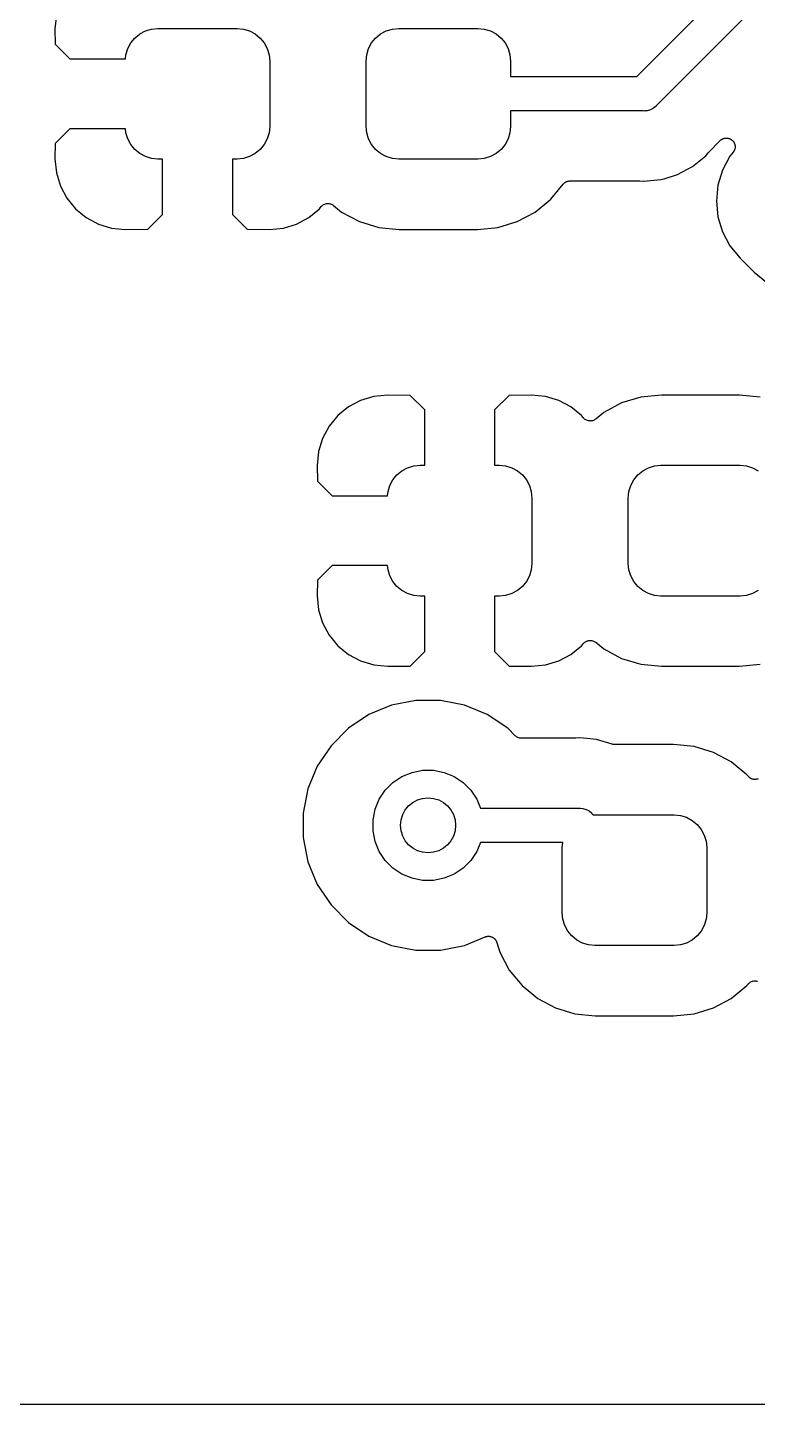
# Model space of a CAD drawing. Extents: x 1 to 139, y -76 to -1.
# Drawn here: x 9.96 to 15.26, y -75.56 to -65.56 of the extents above; entities that cross this region are included whole.
import ezdxf

# ---------------------------------------------------------------- set-up
doc = ezdxf.new("R2010")
doc.units = 0
doc.header["$MEASUREMENT"] = 0
doc.layers.add('BLACK', color=7, linetype='CONTINUOUS')

msp = doc.modelspace()

# ---------------------------------------------------------------- linework, layer by layer
at = {"layer": 'BLACK', "linetype": 'CONTINUOUS'}
for p, q in [((14.3815, -65.915), (15.8727, -64.4239)), ((16.0494, -64.6006), (14.526, -66.124)), ((10.1643, -65.4654), (10.1543, -65.5675)), ((10.1543, -65.5675), (10.1565, -65.6798)), ((10.705, -65.6706), (10.7346, -65.6346)), ((10.7346, -65.6346), (10.7706, -65.605)), ((10.7706, -65.605), (10.8116, -65.5831)), ((10.8116, -65.5831), (10.8562, -65.5696)), ((10.8562, -65.5696), (10.9025, -65.565)), ((10.9025, -65.565), (11.4775, -65.565)), ((11.4775, -65.565), (11.5238, -65.5696)), ((11.5238, -65.5696), (11.5684, -65.5831)), ((11.5684, -65.5831), (11.6094, -65.605)), ((11.6094, -65.605), (11.6454, -65.6346)), ((11.6454, -65.6346), (11.675, -65.6706)), ((12.455, -65.6706), (12.4846, -65.6346)), ((12.4846, -65.6346), (12.5206, -65.605)), ((12.5206, -65.605), (12.5616, -65.5831)), ((12.5616, -65.5831), (12.6062, -65.5696)), ((12.6062, -65.5696), (12.6525, -65.565)), ((12.6525, -65.565), (13.2275, -65.565)), ((13.2275, -65.565), (13.2738, -65.5696)), ((13.2738, -65.5696), (13.3184, -65.5831)), ((13.3184, -65.5831), (13.3594, -65.605)), ((13.3594, -65.605), (13.3954, -65.6346)), ((13.3954, -65.6346), (13.425, -65.6706)), ((10.1565, -65.6798), (10.2627, -65.786)), ((10.6696, -65.7562), (10.6831, -65.7116)), ((10.6831, -65.7116), (10.705, -65.6706)), ((11.675, -65.6706), (11.6969, -65.7116)), ((11.6969, -65.7116), (11.7104, -65.7562)), ((12.4196, -65.7562), (12.4331, -65.7116)), ((12.4331, -65.7116), (12.455, -65.6706)), ((13.425, -65.6706), (13.4469, -65.7116)), ((13.4469, -65.7116), (13.4604, -65.7562)), ((10.2627, -65.786), (10.6666, -65.786)), ((10.6666, -65.786), (10.6696, -65.7562)), ((11.7104, -65.7562), (11.715, -65.8025)), ((11.715, -65.8025), (11.715, -66.2775)), ((12.415, -65.8025), (12.4196, -65.7562)), ((12.415, -66.2775), (12.415, -65.8025)), ((13.4604, -65.7562), (13.465, -65.8025)), ((13.465, -65.8025), (13.465, -65.915)), ((13.465, -65.915), (14.3815, -65.915)), ((14.5221, -66.1288), (14.5031, -66.1444)), ((14.526, -66.124), (14.5221, -66.1288)), ((14.4272, -66.165), (13.465, -66.165)), ((13.465, -66.165), (13.465, -66.2775)), ((14.4333, -66.1656), (14.4272, -66.165)), ((14.4394, -66.165), (14.4333, -66.1656)), ((14.4578, -66.1632), (14.4394, -66.165)), ((14.4394, -66.165), (14.4394, -66.165)), ((14.4814, -66.156), (14.4578, -66.1632)), ((14.5031, -66.1444), (14.4814, -66.156)), ((10.2627, -66.294), (10.1565, -66.4002)), ((10.6666, -66.294), (10.2627, -66.294)), ((10.6696, -66.3238), (10.6666, -66.294)), ((10.6831, -66.3684), (10.6696, -66.3238)), ((11.7104, -66.3238), (11.6969, -66.3684)), ((11.715, -66.2775), (11.7104, -66.3238)), ((12.4196, -66.3238), (12.415, -66.2775)), ((12.4331, -66.3684), (12.4196, -66.3238)), ((13.4604, -66.3238), (13.4469, -66.3684)), ((13.465, -66.2775), (13.4604, -66.3238)), ((10.1565, -66.4002), (10.1543, -66.5125)), ((10.705, -66.4094), (10.6831, -66.3684)), ((10.7346, -66.4454), (10.705, -66.4094)), ((11.675, -66.4094), (11.6454, -66.4454)), ((11.6969, -66.3684), (11.675, -66.4094)), ((12.455, -66.4094), (12.4331, -66.3684)), ((12.4846, -66.4454), (12.455, -66.4094)), ((13.425, -66.4094), (13.3954, -66.4454)), ((13.4469, -66.3684), (13.425, -66.4094)), ((14.9051, -66.4634), (14.9883, -66.3802)), ((14.9883, -66.3802), (14.9889, -66.3796)), ((14.9889, -66.3796), (14.9914, -66.3776)), ((14.9914, -66.3776), (14.9936, -66.3755)), ((14.9936, -66.3755), (14.9962, -66.3738)), ((14.9962, -66.3738), (14.9986, -66.3718)), ((14.9986, -66.3718), (15.0014, -66.3704)), ((15.0014, -66.3704), (15.004, -66.3687)), ((15.004, -66.3687), (15.0069, -66.3676)), ((15.0069, -66.3676), (15.0096, -66.3661)), ((15.0096, -66.3661), (15.0126, -66.3653)), ((15.0126, -66.3653), (15.0155, -66.3641)), ((15.0155, -66.3641), (15.0185, -66.3636)), ((15.0185, -66.3636), (15.0215, -66.3627)), ((15.0215, -66.3627), (15.0246, -66.3624)), ((15.0246, -66.3624), (15.0276, -66.3618)), ((15.0276, -66.3618), (15.0308, -66.3619)), ((15.0308, -66.3619), (15.0339, -66.3616)), ((15.0339, -66.3616), (15.037, -66.3619)), ((15.037, -66.3619), (15.04, -66.362)), ((15.04, -66.362), (15.0431, -66.3626)), ((15.0431, -66.3626), (15.0462, -66.3629)), ((15.0462, -66.3629), (15.0492, -66.3639)), ((15.0492, -66.3639), (15.0522, -66.3645)), ((15.0522, -66.3645), (15.055, -66.3657)), ((15.055, -66.3657), (15.058, -66.3666)), ((15.058, -66.3666), (15.0607, -66.3681)), ((15.0607, -66.3681), (15.0636, -66.3693)), ((15.0636, -66.3693), (15.0662, -66.3711)), ((15.0662, -66.3711), (15.0689, -66.3726)), ((15.0689, -66.3726), (15.0713, -66.3746)), ((15.0713, -66.3746), (15.0738, -66.3763)), ((15.0738, -66.3763), (15.076, -66.3785)), ((15.076, -66.3785), (15.0784, -66.3805)), ((15.0784, -66.3805), (15.0804, -66.3829)), ((15.0804, -66.3829), (15.0825, -66.3851)), ((15.0825, -66.3851), (15.0842, -66.3877)), ((15.0842, -66.3877), (15.0862, -66.3901)), ((15.0862, -66.3901), (15.0877, -66.3929)), ((15.0877, -66.3929), (15.0894, -66.3955)), ((15.0894, -66.3955), (15.0905, -66.3983)), ((15.0905, -66.3983), (15.092, -66.4011)), ((15.092, -66.4011), (15.0929, -66.4041)), ((15.0929, -66.4041), (15.094, -66.4069)), ((15.0945, -66.4406), (15.0939, -66.4436)), ((15.094, -66.4069), (15.0946, -66.41)), ((15.0955, -66.4376), (15.0945, -66.4406)), ((15.0946, -66.41), (15.0955, -66.413)), ((15.0955, -66.413), (15.0958, -66.4161)), ((15.0958, -66.4345), (15.0955, -66.4376)), ((15.0958, -66.4161), (15.0964, -66.4191)), ((15.0964, -66.4315), (15.0958, -66.4345)), ((15.0964, -66.4191), (15.0964, -66.4222)), ((15.0964, -66.4222), (15.0967, -66.4253)), ((15.0967, -66.4253), (15.0964, -66.4284)), ((15.0964, -66.4284), (15.0964, -66.4315)), ((10.1543, -66.5125), (10.1643, -66.6146)), ((10.7706, -66.475), (10.7346, -66.4454)), ((10.8116, -66.4969), (10.7706, -66.475)), ((10.8562, -66.5104), (10.8116, -66.4969)), ((10.9025, -66.515), (10.8562, -66.5104)), ((10.936, -66.515), (10.9025, -66.515)), ((10.936, -66.9173), (10.936, -66.515)), ((11.4775, -66.515), (11.444, -66.515)), ((11.444, -66.515), (11.444, -66.9173)), ((11.5238, -66.5104), (11.4775, -66.515)), ((11.5684, -66.4969), (11.5238, -66.5104)), ((11.6094, -66.475), (11.5684, -66.4969)), ((11.6454, -66.4454), (11.6094, -66.475)), ((12.5206, -66.475), (12.4846, -66.4454)), ((12.5616, -66.4969), (12.5206, -66.475)), ((12.6062, -66.5104), (12.5616, -66.4969)), ((12.6525, -66.515), (12.6062, -66.5104)), ((13.2275, -66.515), (12.6525, -66.515)), ((13.2738, -66.5104), (13.2275, -66.515)), ((13.3184, -66.4969), (13.2738, -66.5104)), ((13.3594, -66.475), (13.3184, -66.4969)), ((13.3954, -66.4454), (13.3594, -66.475)), ((14.7867, -66.5689), (14.8831, -66.4898)), ((14.8831, -66.4898), (14.9009, -66.468)), ((14.9009, -66.468), (14.9015, -66.4673)), ((14.9015, -66.4673), (14.9034, -66.4655)), ((14.9034, -66.4655), (14.9051, -66.4634)), ((15.0588, -66.4939), (15.0047, -66.5952)), ((15.0823, -66.4654), (15.0588, -66.4939)), ((15.084, -66.4628), (15.0823, -66.4654)), ((15.086, -66.4604), (15.084, -66.4628)), ((15.0874, -66.4577), (15.086, -66.4604)), ((15.0892, -66.4551), (15.0874, -66.4577)), ((15.0904, -66.4522), (15.0892, -66.4551)), ((15.0918, -66.4495), (15.0904, -66.4522)), ((15.0927, -66.4465), (15.0918, -66.4495)), ((15.0939, -66.4436), (15.0927, -66.4465)), ((10.1643, -66.6146), (10.1934, -66.7103)), ((14.5798, -66.657), (14.6767, -66.6276)), ((14.6767, -66.6276), (14.7867, -66.5689)), ((15.0047, -66.5952), (14.9714, -66.705)), ((10.1934, -66.7103), (10.2406, -66.7986)), ((13.7564, -66.8064), (13.8468, -66.6962)), ((13.8468, -66.6962), (13.8474, -66.6955)), ((13.8474, -66.6955), (13.8494, -66.6936)), ((13.8494, -66.6936), (13.8511, -66.6914)), ((13.8511, -66.6914), (13.8538, -66.6893)), ((13.8538, -66.6893), (13.8562, -66.6869)), ((13.8562, -66.6869), (13.8586, -66.6854)), ((13.8586, -66.6854), (13.8607, -66.6836)), ((13.8607, -66.6836), (13.8638, -66.682)), ((13.8638, -66.682), (13.8666, -66.6801)), ((13.8666, -66.6801), (13.8692, -66.6791)), ((13.8692, -66.6791), (13.8717, -66.6778)), ((13.8717, -66.6778), (13.875, -66.6768)), ((13.875, -66.6768), (13.8781, -66.6755)), ((13.8781, -66.6755), (13.8809, -66.675)), ((13.8809, -66.675), (13.8836, -66.6742)), ((13.8836, -66.6742), (13.887, -66.6739)), ((13.887, -66.6739), (13.8903, -66.6732)), ((13.8903, -66.6732), (13.8931, -66.6733)), ((13.8931, -66.6733), (13.8959, -66.673)), ((13.8959, -66.673), (14.3991, -66.673)), ((14.3991, -66.673), (14.4, -66.673)), ((14.4, -66.673), (14.4026, -66.6733)), ((14.4026, -66.6733), (14.4053, -66.6733)), ((14.4053, -66.6733), (14.4333, -66.6761)), ((14.4333, -66.6761), (14.5574, -66.6638)), ((14.5574, -66.6638), (14.5798, -66.657)), ((14.9714, -66.705), (14.9602, -66.8192)), ((10.2406, -66.7986), (10.3041, -66.8759)), ((12.1088, -66.844), (12.1143, -66.8418)), ((12.1143, -66.8418), (12.1199, -66.8395)), ((12.1199, -66.8395), (12.1201, -66.8395)), ((12.1201, -66.8395), (12.1203, -66.8394)), ((12.1203, -66.8394), (12.1262, -66.8383)), ((12.1262, -66.8383), (12.132, -66.8372)), ((12.132, -66.8372), (12.1323, -66.8372)), ((12.1323, -66.8372), (12.1325, -66.8371)), ((12.1325, -66.8371), (12.1386, -66.8372)), ((12.1386, -66.8372), (12.1444, -66.8372)), ((12.1444, -66.8372), (12.1446, -66.8372)), ((12.1446, -66.8372), (12.1449, -66.8372)), ((12.1449, -66.8372), (12.1508, -66.8385)), ((12.1508, -66.8385), (12.1566, -66.8396)), ((12.1566, -66.8396), (12.1568, -66.8397)), ((12.1568, -66.8397), (12.157, -66.8398)), ((12.157, -66.8398), (12.1625, -66.8421)), ((12.1625, -66.8421), (12.168, -66.8444)), ((13.643, -66.8994), (13.7564, -66.8064)), ((14.9602, -66.8192), (14.9714, -66.9334)), ((10.3041, -66.8759), (10.3814, -66.9394)), ((10.3814, -66.9394), (10.4697, -66.9866)), ((10.8299, -67.0234), (10.936, -66.9173)), ((11.444, -66.9173), (11.5501, -67.0234)), ((11.9103, -66.9866), (11.9986, -66.9394)), ((11.9986, -66.9394), (12.0759, -66.8759)), ((12.0759, -66.8759), (12.089, -66.8601)), ((12.089, -66.8601), (12.0892, -66.8598)), ((12.0892, -66.8598), (12.0893, -66.8597)), ((12.0892, -66.8598), (12.0892, -66.8598)), ((12.0893, -66.8597), (12.0895, -66.8594)), ((12.0895, -66.8594), (12.0938, -66.8553)), ((12.0938, -66.8553), (12.0981, -66.851)), ((12.0981, -66.851), (12.0983, -66.8509)), ((12.0983, -66.8509), (12.0984, -66.8508)), ((12.0984, -66.8508), (12.1034, -66.8475)), ((12.1034, -66.8475), (12.1084, -66.8442)), ((12.1084, -66.8442), (12.1086, -66.8441)), ((12.1086, -66.8441), (12.1088, -66.844)), ((12.168, -66.8444), (12.1682, -66.8445)), ((12.1682, -66.8445), (12.1684, -66.8446)), ((12.1684, -66.8446), (12.1734, -66.848)), ((12.1734, -66.848), (12.1783, -66.8513)), ((12.1783, -66.8513), (12.237, -66.8994)), ((12.237, -66.8994), (12.3663, -66.9685)), ((13.5137, -66.9685), (13.643, -66.8994)), ((14.9714, -66.9334), (15.0047, -67.0433)), ((10.4697, -66.9866), (10.5654, -67.0156)), ((10.5654, -67.0156), (10.6677, -67.0257)), ((10.6677, -67.0257), (10.8299, -67.0234)), ((11.5501, -67.0234), (11.7123, -67.0257)), ((11.7123, -67.0257), (11.8146, -67.0156)), ((11.8146, -67.0156), (11.9103, -66.9866)), ((12.3663, -66.9685), (12.5066, -67.0111)), ((12.5066, -67.0111), (12.6556, -67.0258)), ((12.6556, -67.0258), (13.2244, -67.0258)), ((13.2244, -67.0258), (13.3734, -67.0111)), ((13.3734, -67.0111), (13.5137, -66.9685)), ((15.0047, -67.0433), (15.0588, -67.1445)), ((15.0588, -67.1445), (15.1336, -67.2356)), ((15.1336, -67.2356), (15.2353, -67.3373)), ((15.2353, -67.3373), (15.3264, -67.4121)), ((12.4704, -68.2394), (12.3747, -68.2684)), ((12.5727, -68.2293), (12.4704, -68.2394)), ((12.7349, -68.2316), (12.5727, -68.2293)), ((12.841, -68.3377), (12.7349, -68.2316)), ((13.4551, -68.2316), (13.349, -68.3377)), ((13.6173, -68.2293), (13.4551, -68.2316)), ((13.7196, -68.2394), (13.6173, -68.2293)), ((13.8153, -68.2684), (13.7196, -68.2394)), ((14.4116, -68.2439), (14.2713, -68.2865)), ((14.5606, -68.2292), (14.4116, -68.2439)), ((15.1294, -68.2292), (14.5606, -68.2292)), ((15.2784, -68.2439), (15.1294, -68.2292)), ((12.2864, -68.3156), (12.2091, -68.3791)), ((12.3747, -68.2684), (12.2864, -68.3156)), ((12.841, -68.74), (12.841, -68.3377)), ((13.349, -68.3377), (13.349, -68.74)), ((13.9036, -68.3156), (13.8153, -68.2684)), ((13.9809, -68.3791), (13.9036, -68.3156)), ((14.2713, -68.2865), (14.142, -68.3556)), ((12.2091, -68.3791), (12.1456, -68.4564)), ((13.994, -68.3949), (13.9809, -68.3791)), ((13.9983, -68.3992), (13.994, -68.3949)), ((14.0024, -68.4034), (13.9983, -68.3992)), ((14.0026, -68.4035), (14.0024, -68.4034)), ((14.0027, -68.4037), (14.0026, -68.4035)), ((14.0078, -68.407), (14.0027, -68.4037)), ((14.0126, -68.4104), (14.0078, -68.407)), ((14.0128, -68.4104), (14.0126, -68.4104)), ((14.013, -68.4106), (14.0128, -68.4104)), ((14.0185, -68.4128), (14.013, -68.4106)), ((14.024, -68.4152), (14.0185, -68.4128)), ((14.0243, -68.4153), (14.024, -68.4152)), ((14.0245, -68.4153), (14.0243, -68.4153)), ((14.0302, -68.4165), (14.0245, -68.4153)), ((14.0362, -68.4177), (14.0302, -68.4165)), ((14.0364, -68.4178), (14.0362, -68.4177)), ((14.0366, -68.4178), (14.0364, -68.4178)), ((14.0425, -68.4178), (14.0366, -68.4178)), ((14.0486, -68.4179), (14.0425, -68.4178)), ((14.0488, -68.4178), (14.0486, -68.4179)), ((14.049, -68.4178), (14.0488, -68.4178)), ((14.0549, -68.4167), (14.049, -68.4178)), ((14.0607, -68.4156), (14.0549, -68.4167)), ((14.0609, -68.4155), (14.0607, -68.4156)), ((14.0612, -68.4155), (14.0609, -68.4155)), ((14.0668, -68.4132), (14.0612, -68.4155)), ((14.0722, -68.411), (14.0668, -68.4132)), ((14.0724, -68.4109), (14.0722, -68.411)), ((14.0726, -68.4108), (14.0724, -68.4109)), ((14.0777, -68.4074), (14.0726, -68.4108)), ((14.0826, -68.4043), (14.0777, -68.4074)), ((14.083, -68.404), (14.0826, -68.4043)), ((14.0833, -68.4037), (14.083, -68.404)), ((14.083, -68.404), (14.083, -68.404)), ((14.083, -68.404), (14.083, -68.404)), ((14.142, -68.3556), (14.0833, -68.4037)), ((12.1456, -68.4564), (12.0984, -68.5447)), ((12.0694, -68.6404), (12.0593, -68.7425)), ((12.0984, -68.5447), (12.0694, -68.6404)), ((12.0593, -68.7425), (12.0615, -68.8548)), ((12.7166, -68.7581), (12.7612, -68.7446)), ((12.7612, -68.7446), (12.8075, -68.74)), ((12.8075, -68.74), (12.841, -68.74)), ((13.349, -68.74), (13.3825, -68.74)), ((13.3825, -68.74), (13.4288, -68.7446)), ((13.4288, -68.7446), (13.4734, -68.7581)), ((14.4666, -68.7581), (14.5112, -68.7446)), ((14.5112, -68.7446), (14.5575, -68.74)), ((14.5575, -68.74), (15.1325, -68.74)), ((15.1325, -68.74), (15.1788, -68.7446)), ((15.1788, -68.7446), (15.2234, -68.7581)), ((12.61, -68.8456), (12.6396, -68.8096)), ((12.6396, -68.8096), (12.6756, -68.78)), ((12.6756, -68.78), (12.7166, -68.7581)), ((13.4734, -68.7581), (13.5144, -68.78)), ((13.5144, -68.78), (13.5504, -68.8096)), ((13.5504, -68.8096), (13.58, -68.8456)), ((14.36, -68.8456), (14.3896, -68.8096)), ((14.3896, -68.8096), (14.4256, -68.78)), ((14.4256, -68.78), (14.4666, -68.7581)), ((15.2234, -68.7581), (15.2644, -68.78)), ((12.0615, -68.8548), (12.1677, -68.961)), ((12.5716, -68.961), (12.5746, -68.9312)), ((12.5746, -68.9312), (12.5881, -68.8866)), ((12.5881, -68.8866), (12.61, -68.8456)), ((13.58, -68.8456), (13.6019, -68.8866)), ((13.6019, -68.8866), (13.6154, -68.9312)), ((13.6154, -68.9312), (13.62, -68.9775)), ((14.32, -68.9775), (14.3246, -68.9312)), ((14.3246, -68.9312), (14.3381, -68.8866)), ((14.3381, -68.8866), (14.36, -68.8456)), ((12.1677, -68.961), (12.5716, -68.961)), ((13.62, -68.9775), (13.62, -69.4525)), ((14.32, -69.4525), (14.32, -68.9775)), ((12.1677, -69.469), (12.0615, -69.5752)), ((12.5716, -69.469), (12.1677, -69.469)), ((12.5746, -69.4988), (12.5716, -69.469)), ((12.5881, -69.5434), (12.5746, -69.4988)), ((12.61, -69.5844), (12.5881, -69.5434)), ((13.6019, -69.5434), (13.58, -69.5844)), ((13.6154, -69.4988), (13.6019, -69.5434)), ((13.62, -69.4525), (13.6154, -69.4988)), ((14.3246, -69.4988), (14.32, -69.4525)), ((14.3381, -69.5434), (14.3246, -69.4988)), ((14.36, -69.5844), (14.3381, -69.5434)), ((12.0615, -69.5752), (12.0593, -69.6875)), ((12.6396, -69.6204), (12.61, -69.5844)), ((12.6756, -69.65), (12.6396, -69.6204)), ((13.5504, -69.6204), (13.5144, -69.65)), ((13.58, -69.5844), (13.5504, -69.6204)), ((14.3896, -69.6204), (14.36, -69.5844)), ((14.4256, -69.65), (14.3896, -69.6204)), ((12.0593, -69.6875), (12.0694, -69.7896)), ((12.7166, -69.6719), (12.6756, -69.65)), ((12.7612, -69.6854), (12.7166, -69.6719)), ((12.8075, -69.69), (12.7612, -69.6854)), ((12.841, -69.69), (12.8075, -69.69)), ((12.841, -70.0923), (12.841, -69.69)), ((13.3825, -69.69), (13.349, -69.69)), ((13.349, -69.69), (13.349, -70.0923)), ((13.4288, -69.6854), (13.3825, -69.69)), ((13.4734, -69.6719), (13.4288, -69.6854)), ((13.5144, -69.65), (13.4734, -69.6719)), ((14.4666, -69.6719), (14.4256, -69.65)), ((14.5112, -69.6854), (14.4666, -69.6719)), ((14.5575, -69.69), (14.5112, -69.6854)), ((15.1325, -69.69), (14.5575, -69.69)), ((15.1788, -69.6854), (15.1325, -69.69)), ((15.2234, -69.6719), (15.1788, -69.6854)), ((15.2644, -69.65), (15.2234, -69.6719)), ((12.0694, -69.7896), (12.0984, -69.8853)), ((12.0984, -69.8853), (12.1456, -69.9736)), ((12.1456, -69.9736), (12.2091, -70.0509)), ((13.9809, -70.0509), (13.994, -70.0351)), ((13.994, -70.0351), (13.9942, -70.0348)), ((13.9942, -70.0348), (13.9943, -70.0347)), ((13.9942, -70.0348), (13.9942, -70.0348)), ((13.9943, -70.0347), (13.9945, -70.0344)), ((13.9945, -70.0344), (13.9988, -70.0303)), ((13.9988, -70.0303), (14.0031, -70.026)), ((14.0031, -70.026), (14.0033, -70.0259)), ((14.0033, -70.0259), (14.0034, -70.0258)), ((14.0034, -70.0258), (14.0084, -70.0225)), ((14.0084, -70.0225), (14.0134, -70.0192)), ((14.0134, -70.0192), (14.0136, -70.0191)), ((14.0136, -70.0191), (14.0138, -70.019)), ((14.0138, -70.019), (14.0193, -70.0168)), ((14.0193, -70.0168), (14.0249, -70.0145)), ((14.0249, -70.0145), (14.0251, -70.0145)), ((14.0251, -70.0145), (14.0253, -70.0144)), ((14.0253, -70.0144), (14.0312, -70.0133)), ((14.0312, -70.0133), (14.037, -70.0122)), ((14.037, -70.0122), (14.0373, -70.0122)), ((14.0373, -70.0122), (14.0375, -70.0121)), ((14.0375, -70.0121), (14.0436, -70.0122)), ((14.0436, -70.0122), (14.0494, -70.0122)), ((14.0494, -70.0122), (14.0496, -70.0122)), ((14.0496, -70.0122), (14.0499, -70.0122)), ((14.0499, -70.0122), (14.0558, -70.0135)), ((14.0558, -70.0135), (14.0616, -70.0146)), ((14.0616, -70.0146), (14.0618, -70.0147)), ((14.0618, -70.0147), (14.062, -70.0148)), ((14.062, -70.0148), (14.0675, -70.0171)), ((14.0675, -70.0171), (14.073, -70.0194)), ((14.073, -70.0194), (14.0732, -70.0195)), ((14.0732, -70.0195), (14.0734, -70.0196)), ((14.0734, -70.0196), (14.0784, -70.023)), ((14.0784, -70.023), (14.0833, -70.0263)), ((14.0833, -70.0263), (14.142, -70.0744)), ((12.2091, -70.0509), (12.2864, -70.1144)), ((12.2864, -70.1144), (12.3747, -70.1616)), ((12.7349, -70.1984), (12.841, -70.0923)), ((13.349, -70.0923), (13.4551, -70.1984)), ((13.8153, -70.1616), (13.9036, -70.1144)), ((13.9036, -70.1144), (13.9809, -70.0509)), ((14.142, -70.0744), (14.2713, -70.1435)), ((14.2713, -70.1435), (14.4116, -70.1861)), ((12.3747, -70.1616), (12.4704, -70.1906)), ((12.4704, -70.1906), (12.5727, -70.2007)), ((12.5727, -70.2007), (12.7349, -70.1984)), ((13.4551, -70.1984), (13.6173, -70.2007)), ((13.6173, -70.2007), (13.7196, -70.1906)), ((13.7196, -70.1906), (13.8153, -70.1616)), ((14.4116, -70.1861), (14.5606, -70.2008)), ((14.5606, -70.2008), (15.1294, -70.2008)), ((15.1294, -70.2008), (15.2784, -70.1861)), ((12.6005, -70.4832), (12.4353, -70.5516)), ((12.776, -70.4483), (12.6005, -70.4832)), ((12.9548, -70.4483), (12.776, -70.4483)), ((13.1303, -70.4832), (12.9548, -70.4483)), ((13.2955, -70.5516), (13.1303, -70.4832)), ((12.4353, -70.5516), (12.2866, -70.651)), ((13.4442, -70.651), (13.2955, -70.5516)), ((12.2866, -70.651), (12.1601, -70.7775)), ((13.4979, -70.7047), (13.4442, -70.651)), ((13.5024, -70.7084), (13.4979, -70.7047)), ((13.5069, -70.7122), (13.5024, -70.7084)), ((13.5072, -70.7124), (13.5069, -70.7122)), ((13.5075, -70.7126), (13.5072, -70.7124)), ((13.5127, -70.7154), (13.5075, -70.7126)), ((13.5178, -70.7182), (13.5127, -70.7154)), ((13.5181, -70.7183), (13.5178, -70.7182)), ((13.5184, -70.7184), (13.5181, -70.7183)), ((13.524, -70.7201), (13.5184, -70.7184)), ((13.5296, -70.7219), (13.524, -70.7201)), ((13.5299, -70.7219), (13.5296, -70.7219)), ((13.5303, -70.722), (13.5299, -70.7219)), ((13.5361, -70.7226), (13.5303, -70.722)), ((13.5419, -70.7233), (13.5361, -70.7226)), ((13.5426, -70.7233), (13.5419, -70.7233)), ((13.5428, -70.7233), (13.5426, -70.7233)), ((13.5426, -70.7233), (13.5426, -70.7233)), ((13.5426, -70.7233), (13.5426, -70.7233)), ((13.9321, -70.7233), (13.5428, -70.7233)), ((13.9347, -70.723), (13.9321, -70.7233)), ((13.9374, -70.7231), (13.9347, -70.723)), ((13.9383, -70.723), (13.9374, -70.7231)), ((13.9663, -70.7202), (13.9383, -70.723)), ((13.9943, -70.723), (13.9663, -70.7202)), ((14.0904, -70.7325), (13.9943, -70.723)), ((14.2026, -70.7665), (14.0904, -70.7325)), ((12.1601, -70.7775), (12.0607, -70.9262)), ((14.2053, -70.767), (14.2026, -70.7665)), ((14.2078, -70.7678), (14.2053, -70.767)), ((14.2113, -70.7682), (14.2078, -70.7678)), ((14.2148, -70.7689), (14.2113, -70.7682)), ((14.2175, -70.7689), (14.2148, -70.7689)), ((14.2202, -70.7692), (14.2175, -70.7689)), ((14.221, -70.7692), (14.2202, -70.7692)), ((14.6494, -70.7692), (14.221, -70.7692)), ((14.7984, -70.7839), (14.6494, -70.7692)), ((14.9387, -70.8265), (14.7984, -70.7839)), ((15.068, -70.8956), (14.9387, -70.8265)), ((12.0607, -70.9262), (11.9923, -71.0914)), ((15.1814, -70.9886), (15.068, -70.8956)), ((12.5547, -71.1013), (12.6104, -71.0456)), ((12.6104, -71.0456), (12.6759, -71.0018)), ((12.6759, -71.0018), (12.7487, -70.9717)), ((12.7487, -70.9717), (12.826, -70.9563)), ((12.826, -70.9563), (12.9048, -70.9563)), ((12.9048, -70.9563), (12.9821, -70.9717)), ((12.9821, -70.9717), (13.0549, -71.0018)), ((13.0549, -71.0018), (13.1204, -71.0456)), ((13.1204, -71.0456), (13.1761, -71.1013)), ((15.1909, -71.0002), (15.1814, -70.9886)), ((15.1952, -71.0045), (15.1909, -71.0002)), ((15.1994, -71.0087), (15.1952, -71.0045)), ((15.1995, -71.0089), (15.1994, -71.0087)), ((15.1997, -71.009), (15.1995, -71.0089)), ((15.2048, -71.0124), (15.1997, -71.009)), ((15.2096, -71.0157), (15.2048, -71.0124)), ((15.2098, -71.0158), (15.2096, -71.0157)), ((15.21, -71.0159), (15.2098, -71.0158)), ((15.2155, -71.0182), (15.21, -71.0159)), ((15.221, -71.0205), (15.2155, -71.0182)), ((15.2212, -71.0206), (15.221, -71.0205)), ((15.2214, -71.0207), (15.2212, -71.0206)), ((15.2272, -71.0218), (15.2214, -71.0207)), ((15.2332, -71.0231), (15.2272, -71.0218)), ((15.2334, -71.0231), (15.2332, -71.0231)), ((15.2336, -71.0231), (15.2334, -71.0231)), ((15.2395, -71.0231), (15.2336, -71.0231)), ((15.2456, -71.0232), (15.2395, -71.0231)), ((15.2458, -71.0232), (15.2456, -71.0232)), ((15.2459, -71.0232), (15.2458, -71.0232)), ((15.2518, -71.022), (15.2459, -71.0232)), ((15.2577, -71.0209), (15.2518, -71.022)), ((15.2579, -71.0208), (15.2577, -71.0209)), ((15.2581, -71.0208), (15.2579, -71.0208)), ((15.2637, -71.0185), (15.2581, -71.0208)), ((11.9923, -71.0914), (11.9574, -71.2669)), ((12.5109, -71.1668), (12.5547, -71.1013)), ((13.1761, -71.1013), (13.2199, -71.1668)), ((12.4654, -71.3169), (12.4808, -71.2396)), ((12.4808, -71.2396), (12.5109, -71.1668)), ((13.2199, -71.1668), (13.2466, -71.2313)), ((13.2466, -71.2313), (13.9602, -71.2313)), ((13.9602, -71.2313), (13.9663, -71.2307)), ((13.9663, -71.2307), (13.9724, -71.2313)), ((13.9724, -71.2313), (13.9724, -71.2313)), ((13.9724, -71.2313), (13.9908, -71.2331)), ((13.9908, -71.2331), (14.0144, -71.2403)), ((14.0144, -71.2403), (14.0361, -71.2519)), ((11.9574, -71.2669), (11.9574, -71.4457)), ((12.4654, -71.3957), (12.4654, -71.3169)), ((14.0361, -71.2519), (14.0551, -71.2675)), ((14.0551, -71.2675), (14.059, -71.2723)), ((14.059, -71.2723), (14.0677, -71.281)), ((14.0677, -71.281), (14.0775, -71.28)), ((14.0775, -71.28), (14.6525, -71.28)), ((14.6525, -71.28), (14.6988, -71.2846)), ((14.6988, -71.2846), (14.7434, -71.2981)), ((14.7434, -71.2981), (14.7844, -71.32)), ((14.7844, -71.32), (14.8204, -71.3496)), ((11.9574, -71.4457), (11.9923, -71.6212)), ((12.4808, -71.473), (12.4654, -71.3957)), ((14.8204, -71.3496), (14.85, -71.3856)), ((14.85, -71.3856), (14.8719, -71.4266)), ((14.8719, -71.4266), (14.8854, -71.4712)), ((12.5109, -71.5458), (12.4808, -71.473)), ((12.5547, -71.6113), (12.5109, -71.5458)), ((13.2199, -71.5458), (13.1761, -71.6113)), ((13.2466, -71.4813), (13.2199, -71.5458)), ((13.8436, -71.4813), (13.2466, -71.4813)), ((13.84, -71.5175), (13.8436, -71.4813)), ((13.84, -71.9925), (13.84, -71.5175)), ((14.8854, -71.4712), (14.89, -71.5175)), ((14.89, -71.5175), (14.89, -71.9925)), ((11.9923, -71.6212), (12.0607, -71.7864)), ((12.6104, -71.667), (12.5547, -71.6113)), ((13.1761, -71.6113), (13.1204, -71.667)), ((12.6759, -71.7108), (12.6104, -71.667)), ((12.7487, -71.7409), (12.6759, -71.7108)), ((12.826, -71.7563), (12.7487, -71.7409)), ((12.9821, -71.7409), (12.9048, -71.7563)), ((13.0549, -71.7108), (12.9821, -71.7409)), ((13.1204, -71.667), (13.0549, -71.7108)), ((12.0607, -71.7864), (12.1601, -71.9351)), ((12.9048, -71.7563), (12.826, -71.7563)), ((12.1601, -71.9351), (12.2866, -72.0616)), ((13.8446, -72.0388), (13.84, -71.9925)), ((13.8581, -72.0834), (13.8446, -72.0388)), ((14.8854, -72.0388), (14.8719, -72.0834)), ((14.89, -71.9925), (14.8854, -72.0388)), ((12.2866, -72.0616), (12.4353, -72.161)), ((13.88, -72.1244), (13.8581, -72.0834)), ((13.9096, -72.1604), (13.88, -72.1244)), ((14.85, -72.1244), (14.8204, -72.1604)), ((14.8719, -72.0834), (14.85, -72.1244)), ((12.4353, -72.161), (12.6005, -72.2294)), ((12.6005, -72.2294), (12.776, -72.2643)), ((12.9548, -72.2643), (13.1303, -72.2294)), ((13.1303, -72.2294), (13.2799, -72.1674)), ((13.2799, -72.1674), (13.2807, -72.1671)), ((13.2807, -72.1671), (13.2835, -72.1663)), ((13.2835, -72.1663), (13.2861, -72.1652)), ((13.2861, -72.1652), (13.2894, -72.1646)), ((13.2894, -72.1646), (13.2926, -72.1637)), ((13.2926, -72.1637), (13.2955, -72.1634)), ((13.2955, -72.1634), (13.2983, -72.1629)), ((13.2983, -72.1629), (13.3016, -72.1629)), ((13.3016, -72.1629), (13.3049, -72.1626)), ((13.3049, -72.1626), (13.3078, -72.1629)), ((13.3078, -72.1629), (13.3107, -72.1629)), ((13.3107, -72.1629), (13.314, -72.1636)), ((13.314, -72.1636), (13.3172, -72.164)), ((13.3172, -72.164), (13.32, -72.1648)), ((13.32, -72.1648), (13.3229, -72.1654)), ((13.3229, -72.1654), (13.3259, -72.1667)), ((13.3259, -72.1667), (13.3291, -72.1677)), ((13.3291, -72.1677), (13.3316, -72.1691)), ((13.3316, -72.1691), (13.3343, -72.1702)), ((13.3343, -72.1702), (13.337, -72.1721)), ((13.337, -72.1721), (13.3399, -72.1736)), ((13.3399, -72.1736), (13.3422, -72.1755)), ((13.3422, -72.1755), (13.3446, -72.1771)), ((13.3446, -72.1771), (13.3469, -72.1795)), ((13.3469, -72.1795), (13.3494, -72.1816)), ((13.3494, -72.1816), (13.3513, -72.1839)), ((13.3513, -72.1839), (13.3533, -72.1859)), ((13.3533, -72.1859), (13.3552, -72.1887)), ((13.3552, -72.1887), (13.3572, -72.1912)), ((13.3572, -72.1912), (13.3586, -72.1938)), ((13.3586, -72.1938), (13.3602, -72.1962)), ((13.3602, -72.1962), (13.3615, -72.1993)), ((13.3615, -72.1993), (13.363, -72.2022)), ((13.363, -72.2022), (13.3638, -72.205)), ((13.3638, -72.205), (13.3649, -72.2077)), ((13.3649, -72.2077), (13.3865, -72.2787)), ((13.9456, -72.19), (13.9096, -72.1604)), ((13.9866, -72.2119), (13.9456, -72.19)), ((14.0312, -72.2254), (13.9866, -72.2119)), ((14.0775, -72.23), (14.0312, -72.2254)), ((14.6525, -72.23), (14.0775, -72.23)), ((14.6988, -72.2254), (14.6525, -72.23)), ((14.7434, -72.2119), (14.6988, -72.2254)), ((14.7844, -72.19), (14.7434, -72.2119)), ((14.8204, -72.1604), (14.7844, -72.19)), ((12.776, -72.2643), (12.9548, -72.2643)), ((13.3865, -72.2787), (13.4556, -72.408)), ((13.4556, -72.408), (13.5486, -72.5214)), ((13.5486, -72.5214), (13.662, -72.6144)), ((15.068, -72.6144), (15.1814, -72.5214)), ((15.1814, -72.5214), (15.1909, -72.5098)), ((15.1909, -72.5098), (15.1912, -72.5094)), ((15.1912, -72.5094), (15.1915, -72.5091)), ((15.1912, -72.5094), (15.1912, -72.5094)), ((15.1912, -72.5094), (15.1912, -72.5094)), ((15.1915, -72.5091), (15.1958, -72.5048)), ((15.1958, -72.5048), (15.2001, -72.5007)), ((15.2001, -72.5007), (15.2002, -72.5006)), ((15.2002, -72.5006), (15.2004, -72.5005)), ((15.2004, -72.5005), (15.2054, -72.4972)), ((15.2054, -72.4972), (15.2104, -72.4939)), ((15.2104, -72.4939), (15.2106, -72.4938)), ((15.2106, -72.4938), (15.2108, -72.4937)), ((15.2108, -72.4937), (15.2164, -72.4915)), ((15.2164, -72.4915), (15.2219, -72.4892)), ((15.2219, -72.4892), (15.2221, -72.4892)), ((15.2221, -72.4892), (15.2223, -72.4891)), ((15.2223, -72.4891), (15.2282, -72.488)), ((15.2282, -72.488), (15.2341, -72.4868)), ((15.2341, -72.4868), (15.2342, -72.4868)), ((15.2342, -72.4868), (15.2344, -72.4868)), ((15.2344, -72.4868), (15.2405, -72.4869)), ((15.2405, -72.4869), (15.2464, -72.4869)), ((15.2464, -72.4869), (15.2466, -72.4869)), ((15.2466, -72.4869), (15.2468, -72.4869)), ((15.2468, -72.4869), (15.2529, -72.4882)), ((15.2529, -72.4882), (15.2586, -72.4893)), ((15.2586, -72.4893), (15.2588, -72.4894)), ((15.2588, -72.4894), (15.259, -72.4895)), ((13.662, -72.6144), (13.7913, -72.6835)), ((14.9387, -72.6835), (15.068, -72.6144)), ((13.7913, -72.6835), (13.9316, -72.7261)), ((13.9316, -72.7261), (14.0806, -72.7408)), ((14.0806, -72.7408), (14.6494, -72.7408)), ((14.6494, -72.7408), (14.7984, -72.7261)), ((14.7984, -72.7261), (14.9387, -72.6835)), ((104.076, -75.565), (6.16231, -75.565))]:
    msp.add_line(p, q, dxfattribs=at)
at = {"layer": 'BLACK'}
msp.add_circle((12.8654, -71.3563), 0.2, dxfattribs=at)

doc.saveas('drawing.dxf')
